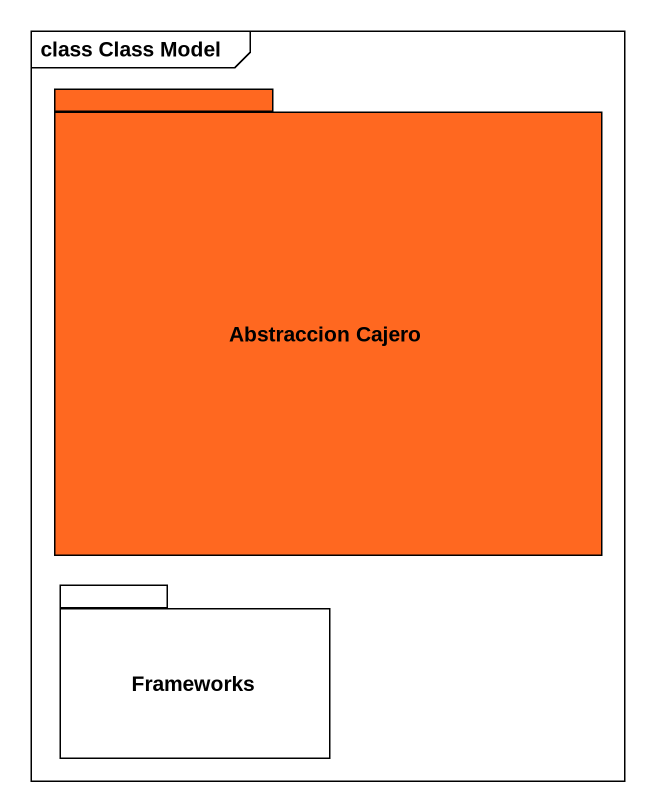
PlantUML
@startuml
mainframe class Class Model
package "Abstraccion Cajero" as Abstraccion_Cajero #FF6820 {
}
package Frameworks {
}
@enduml
